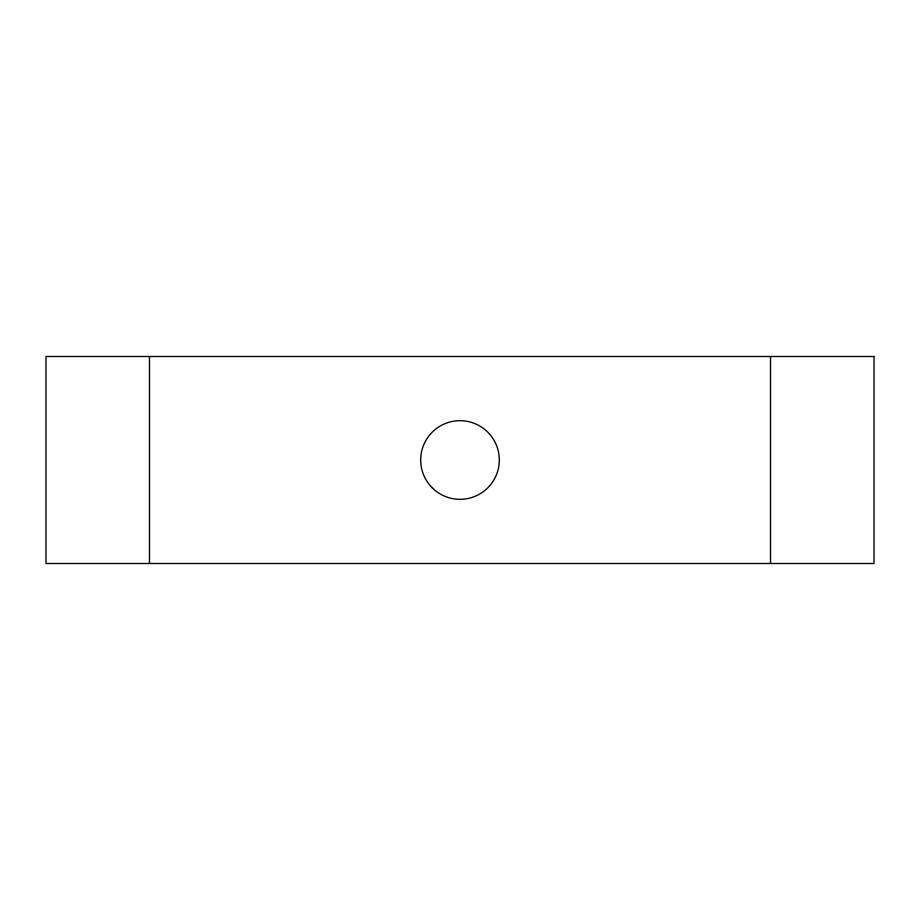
<?xml version="1.0" encoding="UTF-8"?>
<svg xmlns="http://www.w3.org/2000/svg" width="920" height="920" viewBox="0 0 920 920"><rect width="100%" height="100%" fill="white"/><g stroke="black" fill="none" stroke-linecap="round" stroke-linejoin="round"><path stroke-width="1.38" d="M770.5 356.5L770.5 563.5M149.5 356.5L149.5 563.5M874 356.5L46 356.5L46 563.5L874 563.5L874 356.5M432.193 487.807A39.33 39.33 0 0 0 497.984 470.178A39.33 39.33 0 0 0 449.822 422.015A39.33 39.33 0 0 0 432.193 487.807"/></g></svg>
